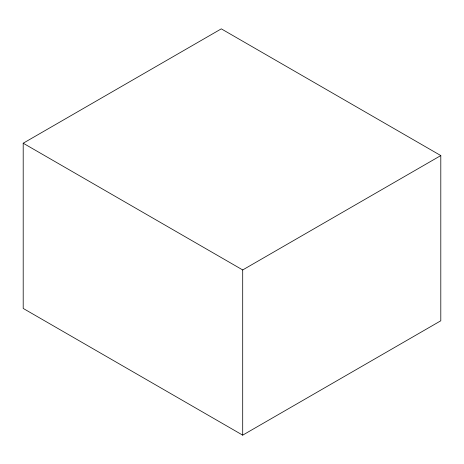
<?xml version="1.0" encoding="UTF-8"?>
<svg xmlns="http://www.w3.org/2000/svg" width="464" height="464" viewBox="0 0 464 464"><rect width="100%" height="100%" fill="white"/><g stroke="black" fill="none" stroke-linecap="round" stroke-linejoin="round"><path stroke-width="0.7" d="M23.2 143.219L221.299 28.849L440.8 155.573L440.8 320.781L242.701 435.151L23.2 308.427L23.2 143.219L242.701 269.949L440.8 155.573M242.701 269.949L242.701 435.151"/></g></svg>
